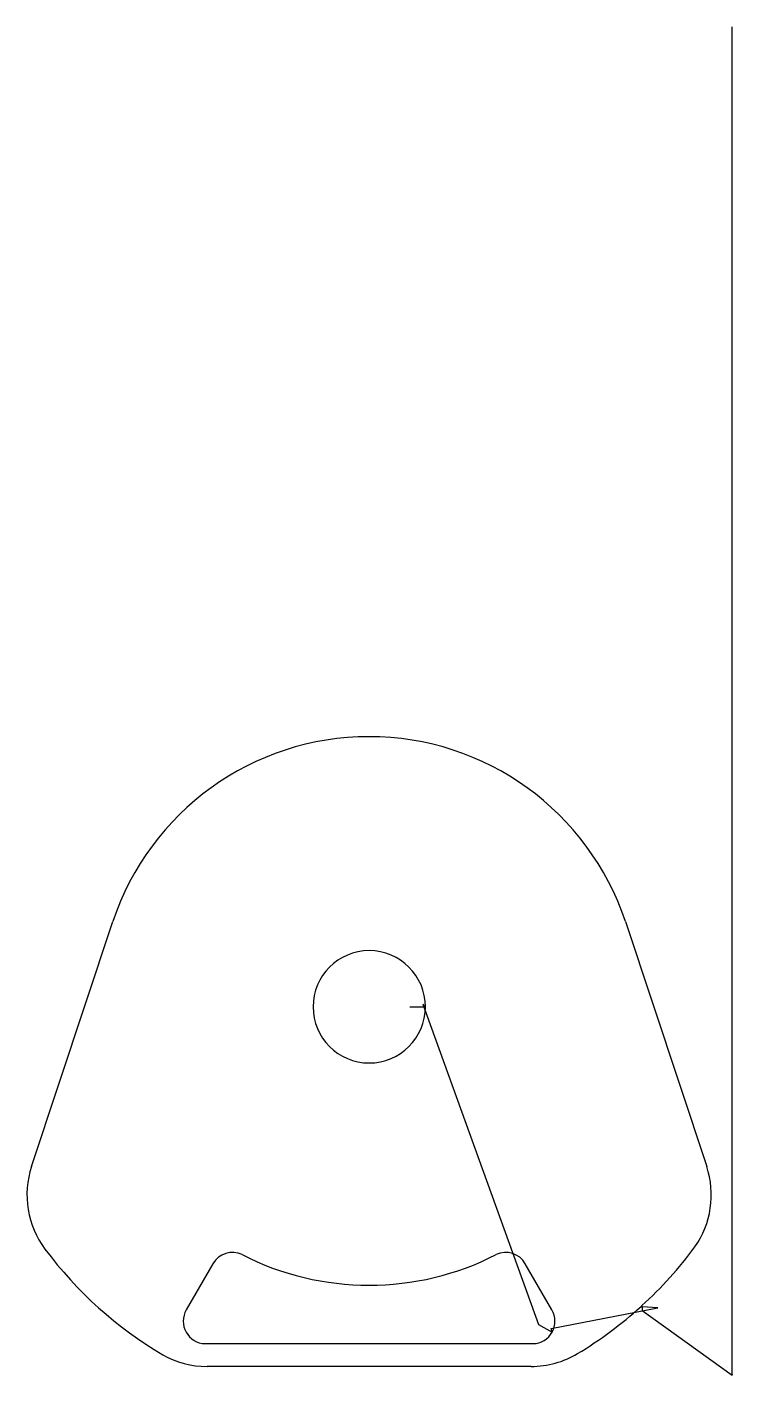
# Model space of a CAD drawing. Header units: metres. Extents: x 22 to 1591, y 0 to 3000.
import ezdxf

# ---------------------------------------------------------------- set-up
doc = ezdxf.new("R2010")
doc.units = ezdxf.units.M

msp = doc.modelspace()

# ---------------------------------------------------------------- linework, layer by layer
at = {"layer": 'TOOL_0'}
for p, q in [((1591.071, 2999.001), (1591.071, 3000.001)), ((1591.071, 1.001), (1591.071, 2999.001)), ((32.461, 463.872), (213.427, 1009.077)), ((1353.751, 1009.077), (1534.718, 463.87)), ((873.831, 819.502), (908.831, 819.502)), ((908.831, 819.502), (903.174, 825.159)), ((903.174, 825.159), (1160.252, 112.568)), ((436.169, 247.825), (376.729, 144.872)), ((1190.451, 144.871), (1131.011, 247.824)), ((1391.377, 151.521), (1388.514, 152.432)), ((1390.733, 154.45), (1391.377, 151.521)), ((1391.377, 151.521), (1390.999, 143.53)), ((1426.339, 149.87), (1391.377, 151.521)), ((1188.636, 103.222), (1426.339, 149.87)), ((1390.999, 143.53), (1591.071, 0.001)), ((1160.252, 112.568), (1190.822, 95.525)), ((1190.822, 95.526), (1188.636, 103.222)), ((418.528, 69.895), (1144.146, 69.827)), ((1144.146, 69.827), (1148.653, 69.895)), ((1144.142, 19.078), (423.034, 19.078)), ((1591.071, 0.001), (1591.071, 1.001)), ((1591.071, 1.001), (1591.071, 0.001)), ((1591.071, 0.001), (1591.071, 1.001)), ((1591.071, 0.001), (1591.071, 0.001))]:
    msp.add_line(p, q, dxfattribs=at)
for centre, radius, start, end in [((783.589, 819.827), 600.75, 18.362203, 161.637797), ((783.831, 819.502), 125, 0, 180), ((783.831, 819.502), 125, 180, 0), ((223.074, 400.643), 200.826, 161.648595, 216.773751), ((1344.144, 400.636), 200.791, 324.816594, 18.356263), ((782.431, 818.768), 899.188, 216.777428, 239.380515), ((479.475, 222.807), 50.014, 64.633881, 149.984851), ((1087.699, 222.788), 50.027, 30.029562, 115.354674), ((784.537, 818.555), 899.171, 312.389874, 323.597715), ((783.59, 820.112), 620.276, 242.886966, 297.112703), ((784.537, 818.556), 899.172, 300.992093, 312.198708), ((420.03, 119.872), 50, 149.999845, 268.278561), ((1147.15, 119.872), 50, 330.860473, 29.999162), ((1147.151, 119.872), 50, 271.721439, 330.860916), ((423.071, 219.971), 200.893, 240.597378, 269.989447), ((1144.073, 220.085), 201.007, 270.019668, 300.979693)]:
    msp.add_arc(centre, radius, start, end, dxfattribs=at)

doc.saveas('drawing.dxf')
